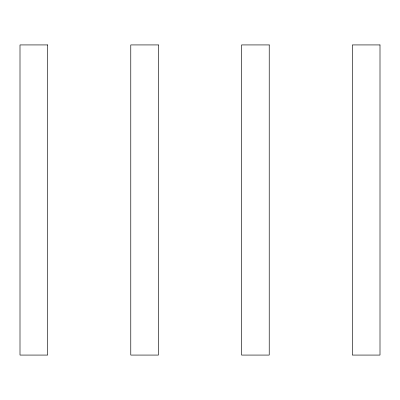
<?xml version="1.0" encoding="UTF-8"?>
<svg xmlns="http://www.w3.org/2000/svg" width="400" height="400" viewBox="0 0 400 400"><rect width="100%" height="100%" fill="white"/><g stroke="black" fill="none" stroke-linecap="round" stroke-linejoin="round"><path stroke-width="0.6" d="M47.69 44.925L20 44.925L20 355.075L47.69 355.075L47.69 44.925M158.46 44.925L130.77 44.925L130.77 355.075L158.46 355.075L158.46 44.925M269.23 44.925L241.54 44.925L241.54 355.075L269.23 355.075L269.23 44.925M380 44.925L352.31 44.925L352.31 355.075L380 355.075L380 44.925"/></g></svg>
